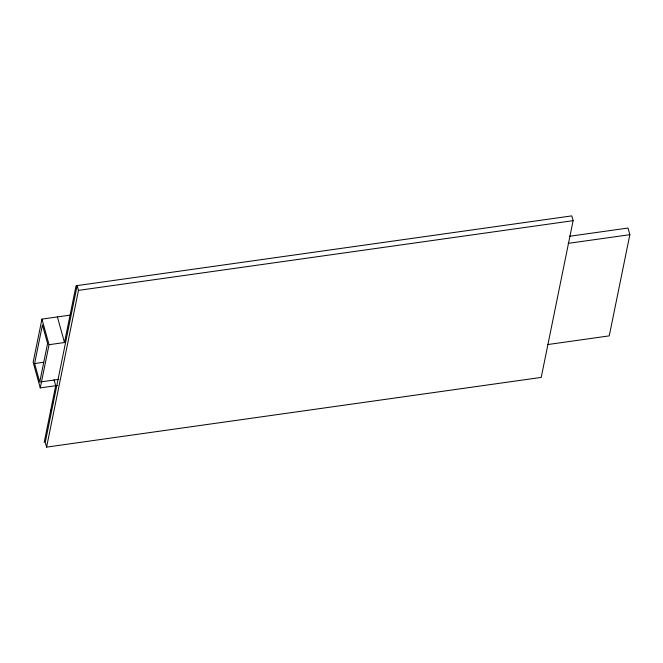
<?xml version="1.0" encoding="UTF-8"?>
<svg xmlns="http://www.w3.org/2000/svg" width="663" height="663" viewBox="0 0 663 663"><rect width="100%" height="100%" fill="white"/><g stroke="black" fill="none" stroke-linecap="round" stroke-linejoin="round"><path stroke-width="0.99" d="M70.576 315.066L41.943 319.102L33.15 362.296L40.252 387.896L57.731 385.435M34.6 363.539L42.449 324.945L47.587 343.467L39.739 382.062L34.6 363.539L43.667 362.255M40.252 387.896L49.037 344.702L41.943 319.102M44.156 442.494L55.709 385.725L54.068 379.816M49.037 344.702L64.493 342.522L76.046 285.753L571.788 215.881L573.114 220.663L541.223 377.404L46.584 447.119L45.258 442.337L77.148 285.596L78.474 290.377L46.584 447.119M50.968 411.126L51.366 409.179M52.352 404.297L52.75 402.35M569.36 236.301L628.01 228.039L629.85 234.677L609.256 335.876L547.481 344.586M78.474 290.377L573.114 220.663M568.166 243.371L629.85 234.677M40.741 381.913L58.883 379.36M57.399 316.922L64.493 342.522"/></g></svg>
